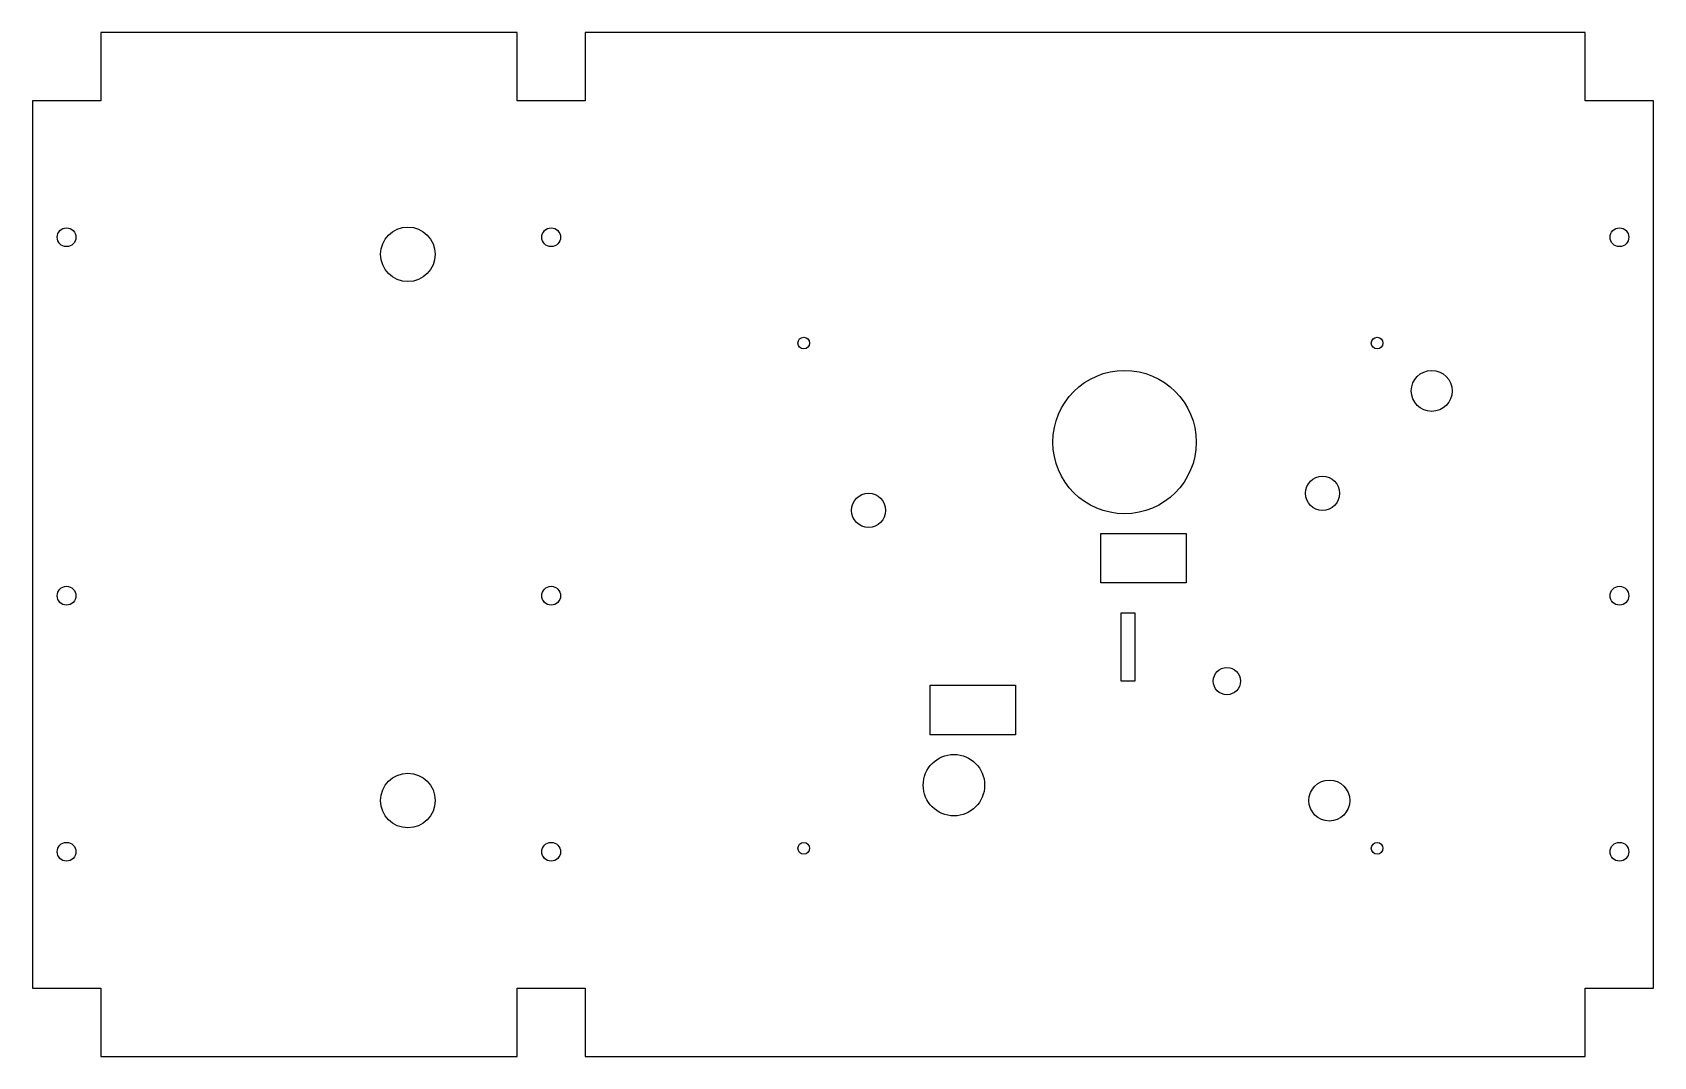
# Model space of a CAD drawing. Header units: millimetres. Extents: x -310 to 165, y -135 to 165.
import ezdxf

# ---------------------------------------------------------------- set-up
doc = ezdxf.new("R2010")
doc.units = ezdxf.units.MM
doc.layers.add('kontur', color=7, linetype='Continuous')

msp = doc.modelspace()

# ---------------------------------------------------------------- linework, layer by layer
at = {"layer": 'kontur'}
for p, q in [((-290, 165), (-290, 145)), ((-168, 165), (-290, 165)), ((-168, 145), (-168, 165)), ((-148, 165), (-148, 145)), ((145, 165), (-148, 165)), ((145, 145), (145, 165)), ((-310, 145), (-310, -115)), ((-290, 145), (-310, 145)), ((-148, 145), (-168, 145)), ((165, 145), (145, 145)), ((165, -115), (165, 145)), ((3, 3.75), (3, 18.25)), ((3, 18.25), (28, 18.25)), ((28, 18.25), (28, 3.75)), ((28, 3.75), (3, 3.75)), ((9, -25), (9, -5)), ((9, -5), (13, -5)), ((13, -5), (13, -25)), ((-47, -40.75), (-47, -26.25)), ((-47, -26.25), (-22, -26.25)), ((-22, -26.25), (-22, -40.75)), ((13, -25), (9, -25)), ((-22, -40.75), (-47, -40.75)), ((-310, -115), (-290, -115)), ((-290, -115), (-290, -135)), ((-168, -135), (-168, -115)), ((-168, -115), (-148, -115)), ((-148, -115), (-148, -135)), ((145, -135), (145, -115)), ((145, -115), (165, -115)), ((-290, -135), (-168, -135)), ((-148, -135), (145, -135))]:
    msp.add_line(p, q, dxfattribs=at)
for centre, radius in [((-300, 105), 2.75), ((-200, 100), 8), ((-158, 105), 2.75), ((155, 105), 2.75), ((-84, 74), 1.7), ((84, 74), 1.7), ((10, 45), 21), ((100, 60), 6), ((68, 30), 5), ((-65, 25), 5), ((-300, 0), 2.75), ((-158, 0), 2.75), ((155, 0), 2.75), ((40, -25), 4), ((-40, -55.5), 9), ((-200, -60), 8), ((70, -60), 6), ((-300, -75), 2.75), ((-158, -75), 2.75), ((-84, -74), 1.7), ((84, -74), 1.7), ((155, -75), 2.75)]:
    msp.add_circle(centre, radius, dxfattribs=at)

doc.saveas('drawing.dxf')
